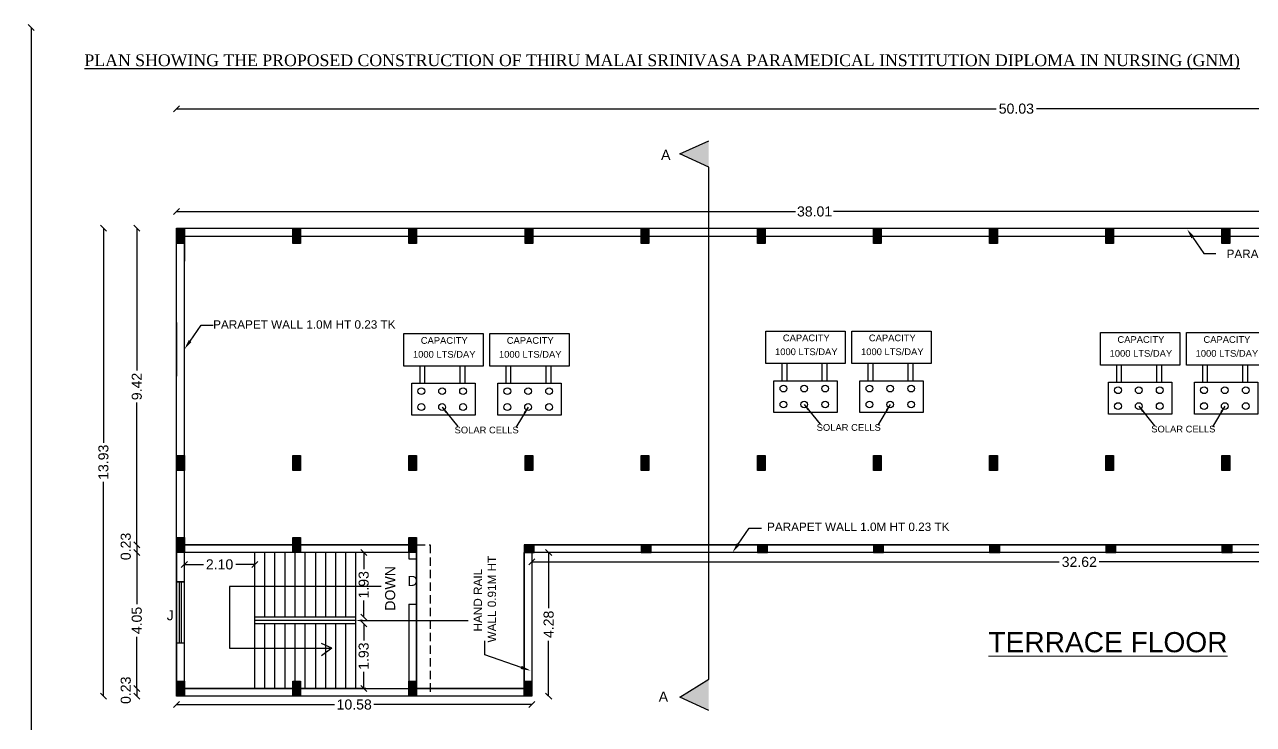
# Model space of a CAD drawing. Header units: metres. Extents: x 729 to 1050, y -308 to -82.
# Drawn here: x 728.7 to 765.3, y -102.62 to -81.78 of the extents above; entities that cross this region are included whole.
import ezdxf
from ezdxf import colors
from ezdxf.entities.mleader import LeaderData, LeaderLine
from ezdxf.enums import TextEntityAlignment as Align
from ezdxf.math import Vec2, Vec3

# ---------------------------------------------------------------- set-up
doc = ezdxf.new("R2010")
doc.units = ezdxf.units.M
doc.header["$MEASUREMENT"] = 0
doc.linetypes.add('DASHED', pattern=[0.75, 0.5, -0.25])
for name, color, linetype in [('BLK_1_FLR_3_ROOF_AREA', 54, 'Continuous'), ('BLK_1_STAIR_HEADROOM', 55, 'Continuous'), ('SOLAR_PANEL', 7, 'Continuous')]:
    doc.layers.add(name, color=color, linetype=linetype)
doc.styles.add('Isa-', font='times.ttf')
doc.styles.get("Standard").update_dxf_attribs({"font": 'arial.ttf'})
doc.dimstyles.get("Standard").update_dxf_attribs({"dimtxt": 0.3, "dimasz": 0.18, "dimexe": 0.18, "dimexo": 0.0625, "dimgap": 0.09, "dimtad": 0, "dimtoh": 1, "dimzin": 0, "dimdsep": 46, "dimtxsty": 'Standard', "dimblk": 'OBLIQUE', "dimcen": 0.09, "dimse1": 1, "dimse2": 1, "dimclrd": 1, "dimclrt": 3, "dimadec": 0, "dimazin": 0, "dimtfac": 1, "dimtofl": 0, "dimtmove": 0, "dimatfit": 3, "dimfxl": 0, "dimtolj": 1, "dimtzin": 0, "dimarcsym": 0})

# ---------------------------------------------------------------- blocks, each defined once
blk = doc.blocks.new('_Oblique')
at = {"color": 0, "linetype": 'ByBlock', "lineweight": -2}
blk.add_line((-0.5, -0.5), (0.5, 0.5), dxfattribs=at)
blk = doc.blocks.new('*D228')
at = {"color": 1, "lineweight": -2}
for p, q in [((732.039, -97.497), (732.039, -99.036)), ((732.039, -101.547), (732.039, -100.009))]:
    blk.add_line(p, q, dxfattribs=at)
at = {"layer": 'Defpoints', "color": 0}
for p in [(733.225, -97.497), (732.039, -101.547), (733.225, -101.547)]:
    blk.add_point(p, dxfattribs=at)
at = {"color": 1, "lineweight": -2, "xscale": 0.18, "yscale": 0.18, "zscale": 0.18}
for p, rotation in [((732.039, -97.497), 90), ((732.039, -101.547), 270)]:
    blk.add_blockref('_Oblique', p, dxfattribs=dict(at, rotation=rotation))
at = {"color": 3, "insert": (732.039, -99.522), "char_height": 0.3, "attachment_point": 5, "rotation": 90}
blk.add_mtext('\\A1;4.05', dxfattribs=at)
blk = doc.blocks.new('*D220')
at = {"color": 1, "lineweight": -2}
for p, q in [((731.045, -87.847), (731.045, -94.23)), ((731.045, -101.777), (731.045, -95.395))]:
    blk.add_line(p, q, dxfattribs=at)
at = {"layer": 'Defpoints', "color": 0}
for p in [(733.225, -87.847), (731.045, -101.777), (733.225, -101.777)]:
    blk.add_point(p, dxfattribs=at)
at = {"color": 1, "lineweight": -2, "xscale": 0.18, "yscale": 0.18, "zscale": 0.18}
for p, rotation in [((731.045, -87.847), 90), ((731.045, -101.777), 270)]:
    blk.add_blockref('_Oblique', p, dxfattribs=dict(at, rotation=rotation))
at = {"color": 3, "insert": (731.045, -94.812), "char_height": 0.3, "attachment_point": 5, "rotation": 90}
blk.add_mtext('\\A1;13.93', dxfattribs=at)
blk = doc.blocks.new('*D221')
at = {"color": 1, "lineweight": -2}
for p, q in [((733.455, -97.853), (734.023, -97.853)), ((735.555, -97.853), (734.986, -97.853))]:
    blk.add_line(p, q, dxfattribs=at)
at = {"layer": 'Defpoints', "color": 0}
for p in [(735.555, -97.853), (733.455, -98.547), (735.555, -98.547)]:
    blk.add_point(p, dxfattribs=at)
at = {"color": 1, "lineweight": -2, "xscale": 0.18, "yscale": 0.18, "zscale": 0.18, "rotation": 180}
blk.add_blockref('_Oblique', (733.455, -97.853), dxfattribs=at)
at = {"color": 1, "lineweight": -2, "xscale": 0.18, "yscale": 0.18, "zscale": 0.18}
blk.add_blockref('_Oblique', (735.555, -97.853), dxfattribs=at)
at = {"color": 3, "insert": (734.505, -97.853), "char_height": 0.3, "attachment_point": 5}
blk.add_mtext('\\A1;2.10', dxfattribs=at)
blk = doc.blocks.new('*D229')
at = {"color": 1, "lineweight": -2}
for p, q in [((744.308, -97.497), (744.308, -99.152)), ((744.308, -101.777), (744.308, -100.123))]:
    blk.add_line(p, q, dxfattribs=at)
at = {"layer": 'Defpoints', "color": 0}
for p in [(739.037, -97.497), (739.037, -101.777), (744.308, -101.777)]:
    blk.add_point(p, dxfattribs=at)
at = {"color": 1, "lineweight": -2, "xscale": 0.18, "yscale": 0.18, "zscale": 0.18}
for p, rotation in [((744.308, -97.497), 90), ((744.308, -101.777), 270)]:
    blk.add_blockref('_Oblique', p, dxfattribs=dict(at, rotation=rotation))
at = {"color": 3, "insert": (744.308, -99.637), "char_height": 0.3, "attachment_point": 5, "rotation": 90}
blk.add_mtext('\\A1;4.28', dxfattribs=at)
blk = doc.blocks.new('*D222')
at = {"color": 1, "lineweight": -2}
for p, q in [((738.798, -99.622), (738.798, -100.119)), ((738.798, -101.547), (738.798, -101.051))]:
    blk.add_line(p, q, dxfattribs=at)
at = {"layer": 'Defpoints', "color": 0}
for p in [(736.347, -99.622), (736.347, -101.547), (738.798, -101.547)]:
    blk.add_point(p, dxfattribs=at)
at = {"color": 1, "lineweight": -2, "xscale": 0.18, "yscale": 0.18, "zscale": 0.18}
for p, rotation in [((738.798, -99.622), 90), ((738.798, -101.547), 270)]:
    blk.add_blockref('_Oblique', p, dxfattribs=dict(at, rotation=rotation))
at = {"color": 3, "insert": (738.798, -100.585), "char_height": 0.3, "attachment_point": 5, "rotation": 90}
blk.add_mtext('\\A1;1.93', dxfattribs=at)
blk = doc.blocks.new('*D223')
at = {"color": 1, "lineweight": -2}
for p, q in [((738.798, -97.497), (738.798, -97.994)), ((738.798, -99.422), (738.798, -98.926))]:
    blk.add_line(p, q, dxfattribs=at)
at = {"layer": 'Defpoints', "color": 0}
for p in [(736.361, -97.497), (736.361, -99.422), (738.798, -99.422)]:
    blk.add_point(p, dxfattribs=at)
at = {"color": 1, "lineweight": -2, "xscale": 0.18, "yscale": 0.18, "zscale": 0.18}
for p, rotation in [((738.798, -97.497), 90), ((738.798, -99.422), 270)]:
    blk.add_blockref('_Oblique', p, dxfattribs=dict(at, rotation=rotation))
at = {"color": 3, "insert": (738.798, -98.46), "char_height": 0.3, "attachment_point": 5, "rotation": 90}
blk.add_mtext('\\A1;1.93', dxfattribs=at)
blk = doc.blocks.new('*D224')
at = {"color": 1, "lineweight": -2}
for p, q in [((733.225, -102.025), (737.932, -102.025)), ((743.805, -102.025), (739.097, -102.025))]:
    blk.add_line(p, q, dxfattribs=at)
at = {"layer": 'Defpoints', "color": 0}
for p in [(733.225, -101.777), (743.805, -101.777), (743.805, -102.025)]:
    blk.add_point(p, dxfattribs=at)
at = {"color": 1, "lineweight": -2, "xscale": 0.18, "yscale": 0.18, "zscale": 0.18, "rotation": 180}
blk.add_blockref('_Oblique', (733.225, -102.025), dxfattribs=at)
at = {"color": 1, "lineweight": -2, "xscale": 0.18, "yscale": 0.18, "zscale": 0.18}
blk.add_blockref('_Oblique', (743.805, -102.025), dxfattribs=at)
at = {"color": 3, "insert": (738.515, -102.025), "char_height": 0.3, "attachment_point": 5}
blk.add_mtext('\\A1;10.58', dxfattribs=at)
blk = doc.blocks.new('*D231')
at = {"color": 1, "lineweight": -2}
for p, q in [((733.225, -84.287), (757.643, -84.287)), ((783.255, -84.287), (758.836, -84.287))]:
    blk.add_line(p, q, dxfattribs=at)
at = {"layer": 'Defpoints', "color": 0}
for p in [(783.255, -84.287), (783.255, -85.217), (733.225, -87.847)]:
    blk.add_point(p, dxfattribs=at)
at = {"color": 1, "lineweight": -2, "xscale": 0.18, "yscale": 0.18, "zscale": 0.18, "rotation": 180}
blk.add_blockref('_Oblique', (733.225, -84.287), dxfattribs=at)
at = {"color": 1, "lineweight": -2, "xscale": 0.18, "yscale": 0.18, "zscale": 0.18}
blk.add_blockref('_Oblique', (783.255, -84.287), dxfattribs=at)
at = {"color": 3, "insert": (758.24, -84.287), "char_height": 0.3, "attachment_point": 5}
blk.add_mtext('\\A1;50.03', dxfattribs=at)
blk = doc.blocks.new('*D225')
at = {"color": 1, "lineweight": -2}
for p, q in [((733.225, -87.347), (751.662, -87.347)), ((771.235, -87.347), (752.797, -87.347))]:
    blk.add_line(p, q, dxfattribs=at)
at = {"layer": 'Defpoints', "color": 0}
for p in [(771.235, -87.347), (733.225, -87.847), (771.235, -87.847)]:
    blk.add_point(p, dxfattribs=at)
at = {"color": 1, "lineweight": -2, "xscale": 0.18, "yscale": 0.18, "zscale": 0.18, "rotation": 180}
blk.add_blockref('_Oblique', (733.225, -87.347), dxfattribs=at)
at = {"color": 1, "lineweight": -2, "xscale": 0.18, "yscale": 0.18, "zscale": 0.18}
blk.add_blockref('_Oblique', (771.235, -87.347), dxfattribs=at)
at = {"color": 3, "insert": (752.23, -87.347), "char_height": 0.3, "attachment_point": 5}
blk.add_mtext('\\A1;38.01', dxfattribs=at)
blk = doc.blocks.new('*D233')
at = {"color": 1, "lineweight": -2}
for p, q in [((732.039, -87.847), (732.039, -92.079)), ((732.039, -97.267), (732.039, -93.036))]:
    blk.add_line(p, q, dxfattribs=at)
at = {"layer": 'Defpoints', "color": 0}
for p in [(733.225, -87.847), (732.039, -97.267), (733.225, -97.267)]:
    blk.add_point(p, dxfattribs=at)
at = {"color": 1, "lineweight": -2, "xscale": 0.18, "yscale": 0.18, "zscale": 0.18}
for p, rotation in [((732.039, -87.847), 90), ((732.039, -97.267), 270)]:
    blk.add_blockref('_Oblique', p, dxfattribs=dict(at, rotation=rotation))
at = {"color": 3, "insert": (732.039, -92.557), "char_height": 0.3, "attachment_point": 5, "rotation": 90}
blk.add_mtext('\\A1;9.42', dxfattribs=at)
blk = doc.blocks.new('*D235')
at = {"color": 1, "lineweight": -2}
for p, q in [((743.805, -97.779), (759.52, -97.779)), ((776.425, -97.779), (760.709, -97.779))]:
    blk.add_line(p, q, dxfattribs=at)
at = {"layer": 'Defpoints', "color": 0}
for p in [(743.805, -97.497), (776.425, -97.497), (776.425, -97.779)]:
    blk.add_point(p, dxfattribs=at)
at = {"color": 1, "lineweight": -2, "xscale": 0.18, "yscale": 0.18, "zscale": 0.18, "rotation": 180}
blk.add_blockref('_Oblique', (743.805, -97.779), dxfattribs=at)
at = {"color": 1, "lineweight": -2, "xscale": 0.18, "yscale": 0.18, "zscale": 0.18}
blk.add_blockref('_Oblique', (776.425, -97.779), dxfattribs=at)
at = {"color": 3, "insert": (760.115, -97.779), "char_height": 0.3, "attachment_point": 5}
blk.add_mtext('\\A1;32.62', dxfattribs=at)
blk = doc.blocks.new('*D240')
at = {"color": 1, "lineweight": -2}
for p, q in [((728.893, -81.874), (728.893, -120.33)), ((728.893, -159.976), (728.893, -121.519))]:
    blk.add_line(p, q, dxfattribs=at)
at = {"layer": 'Defpoints', "color": 0}
for p in [(729.574, -81.874), (728.893, -159.976), (729.574, -159.976)]:
    blk.add_point(p, dxfattribs=at)
at = {"color": 1, "lineweight": -2, "xscale": 0.18, "yscale": 0.18, "zscale": 0.18}
for p, rotation in [((728.893, -81.874), 90), ((728.893, -159.976), 270)]:
    blk.add_blockref('_Oblique', p, dxfattribs=dict(at, rotation=rotation))
at = {"color": 3, "insert": (728.893, -120.925), "char_height": 0.3, "attachment_point": 5, "rotation": 90}
blk.add_mtext('\\A1;78.10', dxfattribs=at)
blk = doc.blocks.new('st SOLAR')
at = {"lineweight": 25}
for p, q in [((-28228.36, 5333.84), (-28228.36, 5338.96)), ((-28226.9, 5333.84), (-28226.9, 5338.96)), ((-28216.41, 5333.84), (-28216.41, 5338.96)), ((-28214.95, 5333.84), (-28214.95, 5338.96)), ((-28202.73, 5333.84), (-28202.73, 5338.96)), ((-28201.28, 5333.84), (-28201.28, 5338.96)), ((-28190.78, 5333.84), (-28190.78, 5338.96)), ((-28189.33, 5333.84), (-28189.33, 5338.96))]:
    blk.add_line(p, q, dxfattribs=at)
for points in [[(-28233.22, 5348.63), (-28209.57, 5348.63), (-28209.57, 5338.96), (-28233.22, 5338.96)], [(-28207.6, 5348.63), (-28183.95, 5348.63), (-28183.95, 5338.96), (-28207.6, 5338.96)], [(-28230.82, 5333.84), (-28211.97, 5333.84), (-28211.97, 5324.36), (-28230.82, 5324.36)], [(-28205.2, 5333.84), (-28186.35, 5333.84), (-28186.35, 5324.36), (-28205.2, 5324.36)]]:
    blk.add_lwpolyline(points, close=True, dxfattribs=at)
for centre in [(-28227.96, 5331.49), (-28221.79, 5331.49), (-28215.54, 5331.49), (-28202.34, 5331.49), (-28196.16, 5331.49), (-28189.92, 5331.49), (-28227.96, 5326.76), (-28221.79, 5326.76), (-28215.54, 5326.76), (-28202.34, 5326.76), (-28196.16, 5326.76), (-28189.92, 5326.76)]:
    blk.add_circle(centre, 1.01, dxfattribs=at)
for s, p in [('CAPACITY', (-28221.15, 5345.58)), ('CAPACITY', (-28195.53, 5345.58)), ('1000 LTS/DAY', (-28221.15, 5341.45)), ('1000 LTS/DAY', (-28195.53, 5341.45)), ('SOLAR CELLS', (-28208.51, 5318.92))]:
    blk.add_text(s, height=2, dxfattribs=at).set_placement(p, align=Align.CENTER)
for points in [[(-28221.79, 5326.76), (-28217.05, 5320.92)], [(-28196.16, 5326.76), (-28199.8, 5320.63)]]:
    blk.add_leader(points, dimstyle='Standard', override={"dimtxt": 2, "dimasz": 2, "dimexe": 2, "dimexo": 7.5, "dimgap": 1, "dimlfac": 0.1, "dimpost": 'M\\X', "dimfxl": 0.3, "dimfxlon": 1}, dxfattribs=at)

msp = doc.modelspace()

# ---------------------------------------------------------------- hatches: boundary and pattern name
for points in [[(749.078, -85.239), (748.216, -85.631), (749.078, -86.03)], [(749.078, -101.271), (748.216, -101.802), (749.078, -102.2)]]:
    msp.add_hatch(color=256).paths.add_polyline_path(points)
h = msp.add_hatch(color=2)
h.dxf.hatch_style = 1
h.paths.add_polyline_path([(733.455, -87.847), (733.225, -87.847), (733.225, -88.297), (733.455, -88.297)])
h = msp.add_hatch(color=2)
h.dxf.hatch_style = 1
h.paths.add_polyline_path([(736.915, -87.847), (736.685, -87.847), (736.685, -88.297), (736.915, -88.297)])
h = msp.add_hatch(color=2)
h.dxf.hatch_style = 1
h.paths.add_polyline_path([(740.375, -87.847), (740.145, -87.847), (740.145, -88.297), (740.375, -88.297)])
h = msp.add_hatch(color=2)
h.dxf.hatch_style = 1
h.paths.add_polyline_path([(743.835, -87.847), (743.605, -87.847), (743.605, -88.297), (743.835, -88.297)])
h = msp.add_hatch(color=2)
h.dxf.hatch_style = 1
h.paths.add_polyline_path([(747.295, -87.847), (747.065, -87.847), (747.065, -88.297), (747.295, -88.297)])
h = msp.add_hatch(color=2)
h.dxf.hatch_style = 1
h.paths.add_polyline_path([(750.755, -87.847), (750.525, -87.847), (750.525, -88.297), (750.755, -88.297)])
h = msp.add_hatch(color=2)
h.dxf.hatch_style = 1
h.paths.add_polyline_path([(754.215, -87.847), (753.985, -87.847), (753.985, -88.297), (754.215, -88.297)])
h = msp.add_hatch(color=2)
h.dxf.hatch_style = 1
h.paths.add_polyline_path([(757.675, -87.847), (757.445, -87.847), (757.445, -88.297), (757.675, -88.297)])
h = msp.add_hatch(color=2)
h.dxf.hatch_style = 1
h.paths.add_polyline_path([(761.135, -87.847), (760.905, -87.847), (760.905, -88.297), (761.135, -88.297)])
h = msp.add_hatch(color=2)
h.dxf.hatch_style = 1
h.paths.add_polyline_path([(764.595, -87.847), (764.365, -87.847), (764.365, -88.297), (764.595, -88.297)])
h = msp.add_hatch(color=2)
h.dxf.hatch_style = 1
h.paths.add_polyline_path([(733.455, -94.607), (733.225, -94.607), (733.225, -95.057), (733.455, -95.057)])
h = msp.add_hatch(color=2)
h.dxf.hatch_style = 1
h.paths.add_polyline_path([(736.915, -94.607), (736.685, -94.607), (736.685, -95.057), (736.915, -95.057)])
h = msp.add_hatch(color=2)
h.dxf.hatch_style = 1
h.paths.add_polyline_path([(740.375, -94.607), (740.145, -94.607), (740.145, -95.057), (740.375, -95.057)])
h = msp.add_hatch(color=2)
h.dxf.hatch_style = 1
h.paths.add_polyline_path([(743.835, -94.607), (743.605, -94.607), (743.605, -95.057), (743.835, -95.057)])
h = msp.add_hatch(color=2)
h.dxf.hatch_style = 1
h.paths.add_polyline_path([(747.295, -94.607), (747.065, -94.607), (747.065, -95.057), (747.295, -95.057)])
h = msp.add_hatch(color=2)
h.dxf.hatch_style = 1
h.paths.add_polyline_path([(750.755, -94.607), (750.525, -94.607), (750.525, -95.057), (750.755, -95.057)])
h = msp.add_hatch(color=2)
h.dxf.hatch_style = 1
h.paths.add_polyline_path([(754.215, -94.607), (753.985, -94.607), (753.985, -95.057), (754.215, -95.057)])
h = msp.add_hatch(color=2)
h.dxf.hatch_style = 1
h.paths.add_polyline_path([(757.675, -94.607), (757.445, -94.607), (757.445, -95.057), (757.675, -95.057)])
h = msp.add_hatch(color=2)
h.dxf.hatch_style = 1
h.paths.add_polyline_path([(761.135, -94.607), (760.905, -94.607), (760.905, -95.057), (761.135, -95.057)])
h = msp.add_hatch(color=2)
h.dxf.hatch_style = 1
h.paths.add_polyline_path([(764.595, -94.607), (764.365, -94.607), (764.365, -95.057), (764.595, -95.057)])
h = msp.add_hatch(color=2)
h.dxf.hatch_style = 1
h.paths.add_polyline_path([(733.455, -97.047), (733.225, -97.047), (733.225, -97.497), (733.455, -97.497)])
h = msp.add_hatch(color=2)
h.dxf.hatch_style = 1
h.paths.add_polyline_path([(736.915, -97.047), (736.685, -97.047), (736.685, -97.497), (736.915, -97.497)])
h = msp.add_hatch(color=2)
h.dxf.hatch_style = 1
h.paths.add_polyline_path([(740.375, -97.047), (740.145, -97.047), (740.145, -97.497), (740.375, -97.497)])
h = msp.add_hatch(color=2)
h.dxf.hatch_style = 1
h.paths.add_polyline_path([(743.875, -97.497), (743.875, -97.267), (743.575, -97.267), (743.575, -97.497)])
h = msp.add_hatch(color=2)
h.dxf.hatch_style = 1
h.paths.add_polyline_path([(747.365, -97.497), (747.365, -97.267), (747.065, -97.267), (747.065, -97.497)])
h = msp.add_hatch(color=2)
h.dxf.hatch_style = 1
h.paths.add_polyline_path([(750.825, -97.497), (750.825, -97.267), (750.525, -97.267), (750.525, -97.497)])
h = msp.add_hatch(color=2)
h.dxf.hatch_style = 1
h.paths.add_polyline_path([(754.285, -97.497), (754.285, -97.267), (753.985, -97.267), (753.985, -97.497)])
h = msp.add_hatch(color=2)
h.dxf.hatch_style = 1
h.paths.add_polyline_path([(757.745, -97.497), (757.745, -97.267), (757.445, -97.267), (757.445, -97.497)])
h = msp.add_hatch(color=2)
h.dxf.hatch_style = 1
h.paths.add_polyline_path([(761.205, -97.497), (761.205, -97.267), (760.905, -97.267), (760.905, -97.497)])
h = msp.add_hatch(color=2)
h.dxf.hatch_style = 1
h.paths.add_polyline_path([(764.665, -97.497), (764.665, -97.267), (764.365, -97.267), (764.365, -97.497)])
h = msp.add_hatch(color=2)
h.dxf.hatch_style = 1
h.paths.add_polyline_path([(733.455, -101.327), (733.225, -101.327), (733.225, -101.777), (733.455, -101.777)])
h = msp.add_hatch(color=2)
h.dxf.hatch_style = 1
h.paths.add_polyline_path([(736.915, -101.327), (736.685, -101.327), (736.685, -101.777), (736.915, -101.777)])
h = msp.add_hatch(color=2)
h.dxf.hatch_style = 1
h.paths.add_polyline_path([(740.375, -101.327), (740.145, -101.327), (740.145, -101.777), (740.375, -101.777)])
h = msp.add_hatch(color=2)
h.dxf.hatch_style = 1
h.paths.add_polyline_path([(743.805, -101.327), (743.575, -101.327), (743.575, -101.777), (743.805, -101.777)])

# ---------------------------------------------------------------- linework, layer by layer
for p, q in [((748.216, -85.631), (749.078, -85.239)), ((749.078, -86.03), (748.216, -85.631)), ((749.078, -101.271), (749.078, -86.03)), ((733.225, -97.497), (733.225, -87.847)), ((733.455, -87.847), (771.235, -87.847)), ((733.455, -88.077), (771.465, -88.077)), ((733.455, -94.827), (733.455, -88.077)), ((733.455, -88.077), (736.685, -88.077)), ((733.455, -88.077), (733.455, -88.827)), ((733.225, -90.652), (733.225, -92.252)), ((733.455, -94.827), (733.455, -94.077)), ((733.455, -101.777), (733.455, -95.057)), ((732.039, -97.267), (732.039, -97.497)), ((736.685, -97.267), (733.455, -97.267)), ((740.375, -97.267), (736.685, -97.267)), ((736.685, -97.267), (740.375, -97.267)), ((776.545, -97.267), (743.575, -97.267)), ((743.575, -97.267), (764.355, -97.267)), ((740.375, -97.497), (733.225, -97.497)), ((733.225, -97.497), (733.225, -101.777)), ((735.555, -101.547), (735.555, -97.497)), ((735.555, -101.547), (735.555, -97.497)), ((735.855, -99.422), (735.855, -97.497)), ((736.155, -99.422), (736.155, -97.497)), ((736.455, -99.422), (736.455, -97.497)), ((736.755, -99.422), (736.755, -97.497)), ((737.055, -99.422), (737.055, -97.497)), ((737.358, -97.497), (737.358, -99.422)), ((737.658, -97.497), (737.658, -99.422)), ((737.958, -97.497), (737.958, -99.422)), ((738.258, -97.497), (738.258, -99.422)), ((738.558, -97.497), (738.558, -99.522)), ((740.145, -97.497), (740.145, -97.687)), ((740.145, -97.687), (740.375, -97.687)), ((740.375, -97.497), (740.375, -97.687)), ((776.425, -97.497), (743.575, -97.497)), ((743.575, -101.547), (743.575, -97.497)), ((743.805, -97.497), (743.805, -101.777)), ((733.455, -98.376), (733.225, -98.376)), ((733.225, -98.376), (733.455, -98.376)), ((733.299, -98.376), (733.299, -100.201)), ((733.359, -98.376), (733.359, -100.201)), ((739.323, -98.51), (734.802, -98.51)), ((734.802, -98.51), (734.802, -100.341)), ((740.145, -99.037), (740.145, -101.547)), ((740.145, -99.037), (740.375, -99.037)), ((740.375, -99.037), (740.375, -101.547)), ((738.558, -99.422), (735.555, -99.422)), ((738.558, -99.522), (735.555, -99.522)), ((738.558, -99.522), (738.558, -101.547)), ((738.558, -99.622), (735.555, -99.622)), ((735.855, -101.547), (735.855, -99.622)), ((736.155, -101.547), (736.155, -99.622)), ((736.455, -101.547), (736.455, -99.622)), ((736.755, -101.547), (736.755, -99.622)), ((737.055, -101.547), (737.055, -99.622)), ((737.358, -99.622), (737.358, -101.547)), ((737.658, -99.622), (737.658, -101.547)), ((737.958, -99.622), (737.958, -101.547)), ((738.258, -99.622), (738.258, -101.547)), ((733.455, -100.201), (733.225, -100.201)), ((737.849, -100.341), (737.544, -100.203)), ((734.802, -100.341), (737.849, -100.341)), ((737.849, -100.341), (737.538, -100.577)), ((748.216, -101.802), (749.078, -101.271)), ((732.039, -101.547), (732.039, -101.777)), ((738.858, -101.547), (733.455, -101.547)), ((733.455, -101.547), (743.575, -101.547)), ((733.455, -101.547), (735.255, -101.547)), ((733.455, -101.547), (740.505, -101.547)), ((743.805, -101.777), (733.225, -101.777)), ((749.078, -102.2), (748.216, -101.802))]:
    msp.add_line(p, q)
at = {"linetype": 'DASHED', "ltscale": 0.5}
for p, q in [((740.375, -97.267), (740.775, -97.267)), ((740.775, -97.267), (740.775, -101.777))]:
    msp.add_line(p, q, dxfattribs=at)
at = {"color": 2}
for points in [[(733.225, -87.847), (733.455, -87.847), (733.455, -88.297), (733.225, -88.297)], [(736.685, -87.847), (736.915, -87.847), (736.915, -88.297), (736.685, -88.297)], [(740.145, -87.847), (740.375, -87.847), (740.375, -88.297), (740.145, -88.297)], [(743.605, -87.847), (743.835, -87.847), (743.835, -88.297), (743.605, -88.297)], [(747.065, -87.847), (747.295, -87.847), (747.295, -88.297), (747.065, -88.297)], [(750.525, -87.847), (750.755, -87.847), (750.755, -88.297), (750.525, -88.297)], [(753.985, -87.847), (754.215, -87.847), (754.215, -88.297), (753.985, -88.297)], [(757.445, -87.847), (757.675, -87.847), (757.675, -88.297), (757.445, -88.297)], [(760.905, -87.847), (761.135, -87.847), (761.135, -88.297), (760.905, -88.297)], [(764.365, -87.847), (764.595, -87.847), (764.595, -88.297), (764.365, -88.297)], [(733.225, -94.607), (733.455, -94.607), (733.455, -95.057), (733.225, -95.057)], [(736.685, -94.607), (736.915, -94.607), (736.915, -95.057), (736.685, -95.057)], [(740.145, -94.607), (740.375, -94.607), (740.375, -95.057), (740.145, -95.057)], [(743.605, -94.607), (743.835, -94.607), (743.835, -95.057), (743.605, -95.057)], [(747.065, -94.607), (747.295, -94.607), (747.295, -95.057), (747.065, -95.057)], [(750.525, -94.607), (750.755, -94.607), (750.755, -95.057), (750.525, -95.057)], [(753.985, -94.607), (754.215, -94.607), (754.215, -95.057), (753.985, -95.057)], [(757.445, -94.607), (757.675, -94.607), (757.675, -95.057), (757.445, -95.057)], [(760.905, -94.607), (761.135, -94.607), (761.135, -95.057), (760.905, -95.057)], [(764.365, -94.607), (764.595, -94.607), (764.595, -95.057), (764.365, -95.057)], [(733.225, -97.047), (733.455, -97.047), (733.455, -97.497), (733.225, -97.497)], [(736.685, -97.047), (736.915, -97.047), (736.915, -97.497), (736.685, -97.497)], [(740.145, -97.047), (740.375, -97.047), (740.375, -97.497), (740.145, -97.497)], [(743.575, -97.267), (743.575, -97.497), (743.875, -97.497), (743.875, -97.267)], [(747.065, -97.267), (747.065, -97.497), (747.365, -97.497), (747.365, -97.267)], [(750.525, -97.267), (750.525, -97.497), (750.825, -97.497), (750.825, -97.267)], [(753.985, -97.267), (753.985, -97.497), (754.285, -97.497), (754.285, -97.267)], [(757.445, -97.267), (757.445, -97.497), (757.745, -97.497), (757.745, -97.267)], [(760.905, -97.267), (760.905, -97.497), (761.205, -97.497), (761.205, -97.267)], [(764.365, -97.267), (764.365, -97.497), (764.665, -97.497), (764.665, -97.267)], [(733.225, -101.327), (733.455, -101.327), (733.455, -101.777), (733.225, -101.777)], [(736.685, -101.327), (736.915, -101.327), (736.915, -101.777), (736.685, -101.777)], [(740.145, -101.327), (740.375, -101.327), (740.375, -101.777), (740.145, -101.777)], [(743.575, -101.327), (743.805, -101.327), (743.805, -101.777), (743.575, -101.777)]]:
    msp.add_lwpolyline(points, close=True, dxfattribs=at)
at = {"layer": 'BLK_1_FLR_3_ROOF_AREA', "color": 54}
msp.add_lwpolyline([(733.455, -97.267), (733.455, -88.077), (774.465, -88.077), (774.465, -85.447), (783.025, -85.447), (783.025, -97.267), (743.575, -97.267), (743.575, -101.547), (740.375, -101.547), (740.375, -97.267)], close=True, dxfattribs=at)
at = {"layer": 'BLK_1_STAIR_HEADROOM', "color": 1}
msp.add_lwpolyline([(733.225, -97.267), (740.375, -97.267), (740.375, -101.777), (733.225, -101.777)], close=True, dxfattribs=at)
at = {"layer": 'SOLAR_PANEL', "color": 3}
msp.add_lwpolyline([(733.455, -97.267), (733.455, -88.077), (774.465, -88.077), (774.465, -85.447), (783.025, -85.447), (783.025, -97.267), (743.575, -97.267), (743.575, -101.547), (740.375, -101.547), (740.375, -97.267)], close=True, dxfattribs=at)

# ---------------------------------------------------------------- block references
at = {"lineweight": 25, "xscale": 0.1, "yscale": 0.1, "zscale": 0.1}
for p in [(3563.312, -625.844), (3574.098, -625.768), (3584.065, -625.816)]:
    msp.add_blockref('st SOLAR', p, dxfattribs=at)
at = {"xscale": 0.18, "yscale": 0.18, "zscale": 0.18}
for p, rotation in [((732.039, -97.267), 90), ((732.039, -97.497), 270), ((732.039, -101.547), 90), ((732.039, -101.777), 90)]:
    msp.add_blockref('_Oblique', p, dxfattribs=dict(at, rotation=rotation))

# ---------------------------------------------------------------- texts
at = {"color": 3, "style": 'Isa-'}
msp.add_text('%%UPLAN SHOWING THE PROPOSED CONSTRUCTION OF THIRU MALAI SRINIVASA PARAMEDICAL INSTITUTION DIPLOMA IN NURSING (GNM)', height=0.35, dxfattribs=at).set_placement((730.478, -83.02))
at = {"attachment_point": 1}
for s, width, insert, char_height in [('A', 1.60592, (747.657, -85.51), 0.3), ('{\\W1.978446; }PARAPET WALL1.0M HT 0.23 TK ', 5.69381, (764.311, -88.483), 0.25), ('PARAPET WALL 1.0M HT 0.23 TK  ', 5.69381, (734.313, -90.585), 0.25), ('{\\W1.478446; }PARAPET WALL 1.0M HT 0.23 TK ', 5.69381, (750.67, -96.608), 0.25), ('D', 1.60592, (740.104, -98.194), 0.3), ('J', 1.60592, (732.929, -99.215), 0.3), ('A', 1.60592, (747.586, -101.638), 0.3)]:
    msp.add_mtext_dynamic_manual_height_columns(s, width=width, gutter_width=1, heights=[0], dxfattribs=dict(at, insert=insert, char_height=char_height))
at = {"char_height": 0.3, "attachment_point": 5, "rotation": 90}
for insert in [(731.711, -97.319), (731.711, -101.599)]:
    msp.add_mtext('\\A1;0.23', dxfattribs=dict(at, insert=insert))
at = {"attachment_point": 1, "rotation": 90}
for s, width, insert, char_height in [('{\\W9.97385;  }HAND RAIL\\P{\\W7.78711;  } WALL 0.91M HT ', 5.69381, (742.074, -101.784), 0.25), ('DOWN', 1.60592, (739.436, -99.23), 0.3)]:
    msp.add_mtext_dynamic_manual_height_columns(s, width=width, gutter_width=1, heights=[0], dxfattribs=dict(at, insert=insert, char_height=char_height))
at = {"lineweight": 20, "insert": (757.406, -99.867), "char_height": 0.6, "width": 8.72237, "attachment_point": 1}
msp.add_mtext('\\A1;{\\LTERRACE\\A0; FLOOR}', dxfattribs=at)

# ---------------------------------------------------------------- dimensions: what is measured, and where the dimension line sits
at = {"color": 161}
dim = msp.add_linear_dim(base=(728.893, -159.976), p1=(729.574, -81.874), p2=(729.574, -159.976), angle=90, dimstyle='Standard', dxfattribs=at)
dim.commit()
dim.dimension.update_dxf_attribs({"geometry": '*D240', "text_midpoint": (728.893, -120.925)})
for base, p1, p2, picture, middle in [((783.255, -84.287), (733.225, -87.847), (783.255, -85.217), '*D231', (758.24, -84.287)), ((771.235, -87.347), (733.225, -87.847), (771.235, -87.847), '*D225', (752.23, -87.347)), ((776.425, -97.779), (743.805, -97.497), (776.425, -97.497), '*D235', (760.115, -97.779)), ((743.805, -102.025), (733.225, -101.777), (743.805, -101.777), '*D224', (738.515, -102.025))]:
    dim = msp.add_linear_dim(base=base, p1=p1, p2=p2, dimstyle='Standard')
    dim.commit()
    dim.dimension.update_dxf_attribs({"geometry": picture, "text_midpoint": middle})
for base, p1, p2, picture, middle in [((731.045, -101.777), (733.225, -87.847), (733.225, -101.777), '*D220', (731.045, -94.812)), ((732.039, -97.267), (733.225, -87.847), (733.225, -97.267), '*D233', (732.039, -92.557)), ((732.039, -101.547), (733.225, -97.497), (733.225, -101.547), '*D228', (732.039, -99.522))]:
    dim = msp.add_linear_dim(base=base, p1=p1, p2=p2, angle=90, dimstyle='Standard')
    dim.commit()
    dim.dimension.update_dxf_attribs({"geometry": picture, "text_midpoint": middle})
dim = msp.add_linear_dim(base=(735.555, -97.853), p1=(733.455, -98.547), p2=(735.555, -98.547), dimstyle='Standard')
dim.commit()
dim.dimension.update_dxf_attribs({"geometry": '*D221', "text_midpoint": (734.505, -97.853), "dimtype": 160})
for base, p1, p2, picture, middle in [((738.798463127, -99.422498012), (736.361445645, -97.497498012), (736.361445645, -99.422498012), '*D223', (738.798463127, -98.459998012)), ((744.308, -101.777), (739.037, -97.497), (739.037, -101.777), '*D229', (744.308, -99.637)), ((738.798463127, -101.547498012), (736.346810725, -99.622498012), (736.346810725, -101.547498012), '*D222', (738.798463127, -100.584998012))]:
    dim = msp.add_linear_dim(base=base, p1=p1, p2=p2, angle=90, dimstyle='Standard')
    dim.commit()
    dim.dimension.update_dxf_attribs({"geometry": picture, "text_midpoint": middle, "dimtype": 160})

# ---------------------------------------------------------------- leaders
ml = msp.add_multileader_mtext('Standard')
ml.set_content('', color=256)
ml.set_leader_properties()
ml.build(insert=Vec2(0, 0))
ml.multileader.update_dxf_attribs({"dogleg_length": 0.36, "arrow_head_size": 0.3})
ctx = ml.context
ctx.base_point, ctx.char_height, ctx.arrow_head_size, ctx.landing_gap_size, ctx.plane_origin = Vec3(764.183, -88.597), 0.18, 0.3, 0.09, Vec3(763.325, -87.871)
notes = []
notes.append((ctx, [(0, (1, 1, 0), (763.823, -88.597), (1, 0), 0.36, [(0, [(763.325, -87.871)], 0, [])])]))
ctx.mtext.insert, ctx.mtext.flow_direction = Vec3(764.273, -88.507), 5
ml = msp.add_multileader_mtext('Standard')
ml.set_content('', color=256)
ml.set_leader_properties()
ml.build(insert=Vec2(0, 0))
ml.multileader.update_dxf_attribs({"dogleg_length": 0.36, "arrow_head_size": 0.3})
ctx = ml.context
ctx.base_point, ctx.char_height, ctx.arrow_head_size, ctx.landing_gap_size, ctx.plane_origin = Vec3(734.313, -90.726), 0.18, 0.3, 0.09, Vec3(733.455, -91.452)
notes.append((ctx, [(0, (1, 1, 0), (733.953, -90.726), (1, 0), 0.36, [(0, [(733.455, -91.452)], 0, [])])]))
ctx.mtext.insert, ctx.mtext.flow_direction = Vec3(734.403, -90.636), 5
ml = msp.add_multileader_mtext('Standard')
ml.set_content('', color=256)
ml.set_leader_properties()
ml.build(insert=Vec2(0, 0))
ml.multileader.update_dxf_attribs({"dogleg_length": 0.36, "arrow_head_size": 0.3})
ctx = ml.context
ctx.base_point, ctx.char_height, ctx.arrow_head_size, ctx.landing_gap_size, ctx.plane_origin = Vec3(750.644, -96.771), 0.18, 0.3, 0.09, Vec3(749.785, -97.497)
notes.append((ctx, [(0, (1, 1, 0), (750.284, -96.771), (1, 0), 0.36, [(0, [(749.785, -97.497)], 0, [])])]))
ctx.mtext.insert, ctx.mtext.flow_direction = Vec3(750.734, -96.681), 5
ml = msp.add_multileader_mtext('Standard')
ml.set_content('', color=256)
ml.set_leader_properties()
ml.build(insert=Vec2(0, 0))
ml.multileader.update_dxf_attribs({"dogleg_length": 0.36, "arrow_head_size": 0.2})
ctx = ml.context
ctx.base_point, ctx.char_height, ctx.arrow_head_size, ctx.landing_gap_size, ctx.plane_origin = Vec3(741.907, -99.522), 0.18, 0.2, 0.09, Vec3(738.558, -99.522)
notes.append((ctx, [(0, (1, 1, 0), (738.981, -99.522), (1, 0), 2.925, [(0, [(738.558, -99.522)], 0, [])])]))
ctx.mtext.insert, ctx.mtext.flow_direction = Vec3(741.997, -99.432), 5
ml = msp.add_multileader_mtext('Standard')
ml.set_content('', color=256)
ml.set_leader_properties()
ml.build(insert=Vec2(0, 0))
ml.multileader.update_dxf_attribs({"dogleg_length": 0.36, "arrow_head_size": 0.3})
ctx = ml.context
ctx.base_point, ctx.char_height, ctx.arrow_head_size, ctx.landing_gap_size, ctx.plane_origin, ctx.plane_x_axis, ctx.plane_y_axis = Vec3(742.405, -100.131), 0.18, 0.3, 0.09, Vec3(743.773, -101.016), Vec3(0, 1), Vec3(-1, 0)
notes.append((ctx, [(0, (1, 1, 0), (742.405, -100.547), (0, 1), 0.416, [(0, [(743.773, -101.016)], 0, [])])]))
ctx.mtext.insert, ctx.mtext.text_direction, ctx.mtext.rotation, ctx.mtext.flow_direction = Vec3(742.315, -100.041), Vec3(0, 1), 1.570796, 5
for ctx, leaders in notes:
    for number, flags, end, landing, length, lines in leaders:
        leader = LeaderData()
        leader.index, (leader.has_last_leader_line, leader.has_dogleg_vector, leader.attachment_direction) = number, flags
        leader.last_leader_point, leader.dogleg_vector, leader.dogleg_length = Vec3(end), Vec3(landing), length
        for number, points, colour, breaks in lines:
            line = LeaderLine()
            line.index, line.vertices, line.color, line.breaks = number, Vec3.list(points), colors.encode_raw_color(colour), breaks
            leader.lines.append(line)
        ctx.leaders.append(leader)

doc.saveas('drawing.dxf')
